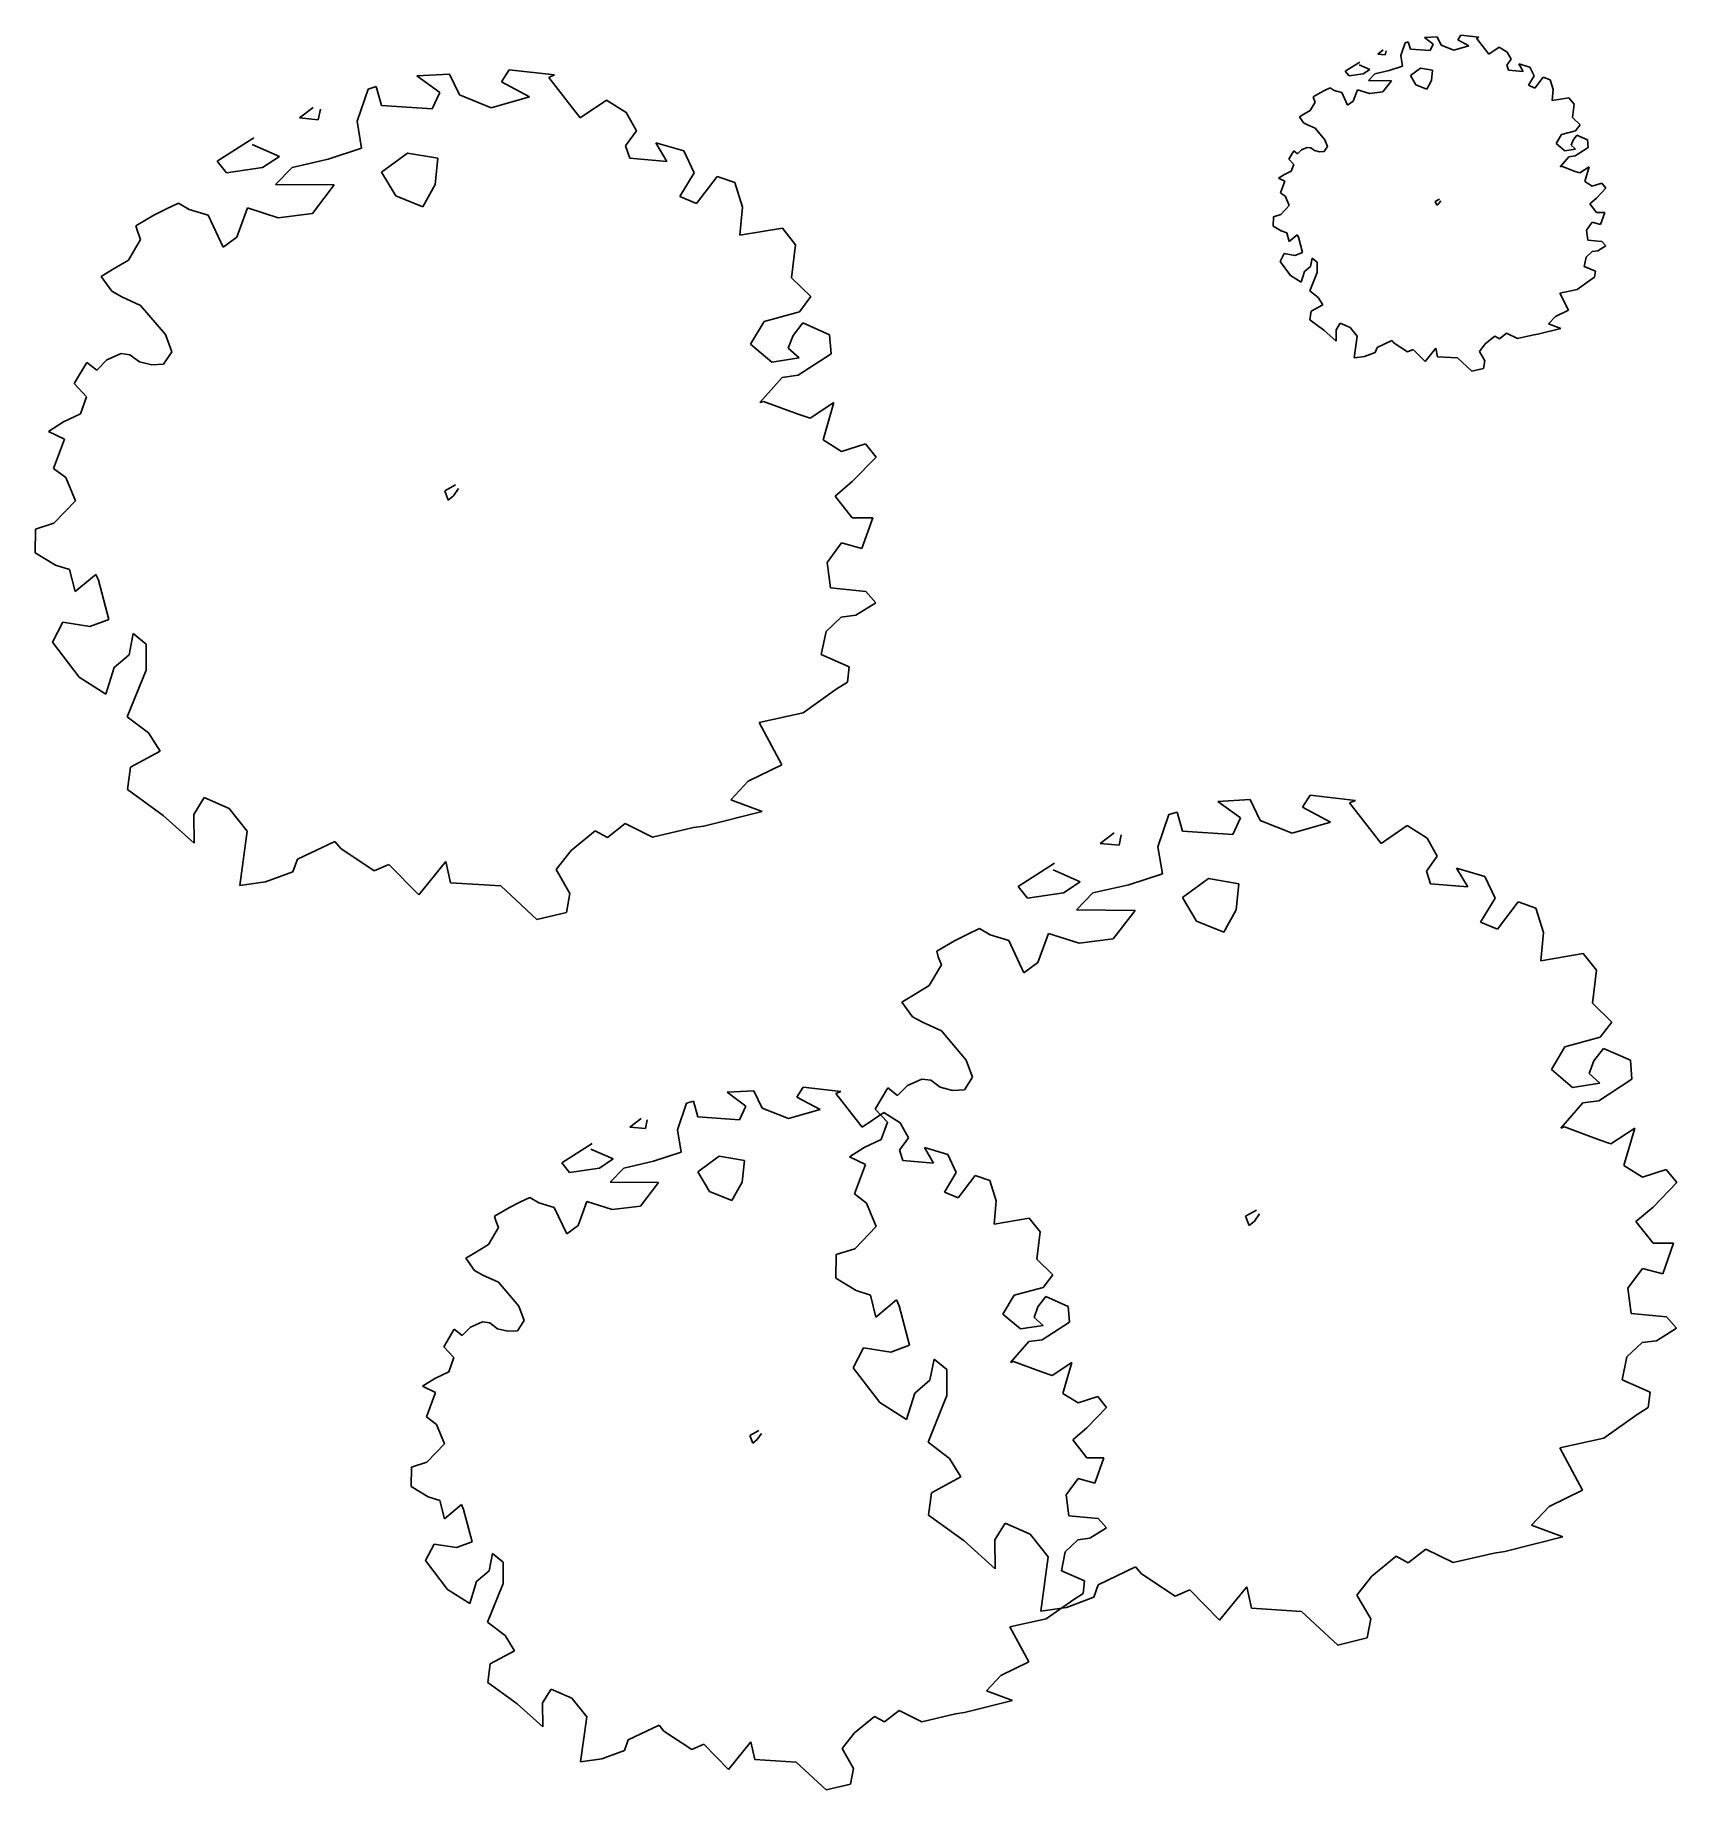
# Model space of a CAD drawing. Extents: x 559.72 to 567.3, y -556.84 to -548.74.
import ezdxf

# ---------------------------------------------------------------- set-up
doc = ezdxf.new("R2010")
doc.units = 0
doc.header["$LTSCALE"] = 2
doc.layers.get('0').update_dxf_attribs({"linetype": 'CONTINUOUS'})

msp = doc.modelspace()

# ---------------------------------------------------------------- linework, layer by layer
at = {"linetype": 'CONTINUOUS'}
for p, q in [((566.0421, -548.7747), (566.0222, -548.8334)), ((566.0572, -548.7702), (566.0421, -548.7747)), ((566.0668, -548.8049), (566.0572, -548.7702)), ((566.1906, -548.7473), (566.1314, -548.7506)), ((566.1314, -548.7506), (566.1728, -548.7808)), ((566.2089, -548.7853), (566.1906, -548.7473)), ((566.2998, -548.7394), (566.2858, -548.7612)), ((566.2858, -548.7612), (566.3369, -548.7887)), ((566.3826, -548.7489), (566.2998, -548.7394)), ((566.3719, -548.7534), (566.3826, -548.7489)), ((566.4294, -548.8273), (566.3719, -548.7534)), ((565.942, -548.8082), (565.9167, -548.8273)), ((565.9167, -548.8273), (565.9512, -548.8306)), ((565.9512, -548.8306), (565.9549, -548.8116)), ((566.0222, -548.8334), (566.0303, -548.8826)), ((566.1588, -548.811), (566.0668, -548.8049)), ((566.1728, -548.7808), (566.1588, -548.811)), ((566.267, -548.8088), (566.2089, -548.7853)), ((566.3369, -548.7887), (566.267, -548.8088)), ((566.4773, -548.7948), (566.4294, -548.8273)), ((566.5133, -548.8177), (566.4773, -548.7948)), ((566.5123, -548.8782), (566.5322, -548.8507)), ((566.5322, -548.8507), (566.5133, -548.8177)), ((561.6318, -548.9191), (561.4822, -548.9276)), ((561.4822, -548.9276), (561.5869, -549.004)), ((561.678, -549.0153), (561.6318, -548.9191)), ((561.9079, -548.8993), (561.8725, -548.9545)), ((562.1173, -548.9234), (561.9079, -548.8993)), ((562.0901, -548.9347), (562.1173, -548.9234)), ((562.2356, -549.1214), (562.0901, -548.9347)), ((565.8334, -548.8636), (565.7667, -548.9061)), ((565.7667, -548.9061), (565.7839, -548.9274)), ((565.7839, -548.9274), (565.8495, -548.9179)), ((565.8802, -548.8977), (565.8307, -548.8759)), ((565.8307, -548.8759), (565.8307, -548.8759)), ((565.8495, -548.9179), (565.8802, -548.8977)), ((565.9033, -548.9179), (565.8732, -548.9486)), ((565.9689, -548.9028), (565.9033, -548.9179)), ((566.0303, -548.8826), (565.9689, -548.9028)), ((566.1142, -548.8916), (566.0668, -548.9263)), ((566.0668, -548.9263), (566.0927, -548.9693)), ((566.1696, -548.9011), (566.1142, -548.8916)), ((566.1647, -548.9486), (566.1696, -548.9011)), ((566.5198, -548.9011), (566.5123, -548.8782)), ((566.5876, -548.9067), (566.5198, -548.9011)), ((566.5671, -548.8726), (566.5876, -548.9067)), ((566.6188, -548.8877), (566.5671, -548.8726)), ((566.6113, -548.971), (566.6376, -548.9274)), ((566.6376, -548.9274), (566.6188, -548.8877)), ((566.6796, -548.9341), (566.6419, -548.9839)), ((566.7119, -548.9453), (566.6796, -548.9341)), ((561.2564, -548.9884), (561.2061, -549.1369)), ((561.2945, -548.9771), (561.2564, -548.9884)), ((561.319, -549.0648), (561.2945, -548.9771)), ((561.5869, -549.004), (561.5516, -549.0804)), ((561.8249, -549.0747), (561.678, -549.0153)), ((561.8725, -548.9545), (562.0017, -549.0238)), ((565.651, -549.0051), (565.6182, -549.0242)), ((565.6741, -548.9934), (565.651, -549.0051)), ((565.6962, -548.9828), (565.6741, -548.9934)), ((565.7155, -548.9945), (565.6962, -548.9828)), ((565.75, -549.0046), (565.7155, -548.9945)), ((565.7774, -549.0633), (565.75, -549.0046)), ((565.8221, -548.9917), (565.8027, -549.0449)), ((565.878, -549.0096), (565.8221, -548.9917)), ((565.8732, -548.9486), (565.9802, -548.9498)), ((565.9404, -549.0018), (565.878, -549.0096)), ((565.9802, -548.9498), (565.9404, -549.0018)), ((566.0927, -548.9693), (566.1422, -548.9895)), ((566.1422, -548.9895), (566.1647, -548.9486)), ((566.6419, -548.9839), (566.6113, -548.971)), ((566.7258, -548.99), (566.7119, -548.9453)), ((566.721, -549.0415), (566.7258, -548.99)), ((561.0035, -549.0733), (560.9396, -549.1214)), ((561.0266, -549.1298), (561.0361, -549.0818)), ((561.5516, -549.0804), (561.319, -549.0648)), ((562.0017, -549.0238), (561.8249, -549.0747)), ((562.3567, -549.0393), (562.2356, -549.1214)), ((562.4478, -549.0973), (562.3567, -549.0393)), ((562.4954, -549.1808), (562.4478, -549.0973)), ((565.6047, -549.0868), (565.5757, -549.1042)), ((565.6268, -549.0493), (565.6047, -549.0868)), ((565.6182, -549.0242), (565.6209, -549.0342)), ((565.6209, -549.0342), (565.6268, -549.0493)), ((565.8027, -549.0449), (565.7774, -549.0633)), ((566.7985, -549.0286), (566.721, -549.0415)), ((566.8227, -549.0588), (566.7985, -549.0286)), ((566.8151, -549.1193), (566.8227, -549.0588)), ((560.9396, -549.1214), (561.0266, -549.1298)), ((561.2061, -549.1369), (561.2265, -549.2614)), ((562.4451, -549.2501), (562.4954, -549.1808)), ((565.5757, -549.1042), (565.5547, -549.117)), ((565.5547, -549.117), (565.5741, -549.1439)), ((565.5741, -549.1439), (565.5924, -549.1539)), ((565.5924, -549.1539), (565.6268, -549.1696)), ((565.6268, -549.1696), (565.672, -549.2228)), ((566.7651, -549.1987), (566.8297, -549.1814)), ((566.8506, -549.1534), (566.8151, -549.1193)), ((566.8297, -549.1814), (566.8506, -549.1534)), ((560.7288, -549.2133), (560.5601, -549.3208)), ((560.722, -549.2444), (560.722, -549.2444)), ((560.8471, -549.2996), (560.722, -549.2444)), ((561.2265, -549.2614), (561.0715, -549.3123)), ((562.4641, -549.308), (562.4451, -549.2501)), ((562.5838, -549.2359), (562.6355, -549.3222)), ((562.7144, -549.2741), (562.5838, -549.2359)), ((565.5913, -549.2574), (565.5649, -549.2692)), ((565.6074, -549.2597), (565.5913, -549.2574)), ((565.6246, -549.2725), (565.6074, -549.2597)), ((565.6838, -549.2541), (565.6687, -549.277)), ((565.672, -549.2228), (565.6838, -549.2541)), ((566.7404, -549.2401), (566.7651, -549.1987)), ((566.7791, -549.2731), (566.7404, -549.2401)), ((566.8178, -549.2244), (566.8092, -549.2474)), ((566.8092, -549.2474), (566.8291, -549.2653)), ((566.8356, -549.2015), (566.8178, -549.2244)), ((566.827, -549.2971), (566.8872, -549.258)), ((566.8845, -549.2233), (566.8356, -549.2015)), ((566.8872, -549.258), (566.8845, -549.2233)), ((560.5601, -549.3208), (560.6036, -549.3745)), ((560.7696, -549.3505), (560.8471, -549.2996)), ((561.0715, -549.3123), (560.9056, -549.3505)), ((561.4387, -549.284), (561.319, -549.3717)), ((561.5788, -549.308), (561.4387, -549.284)), ((561.5665, -549.4282), (561.5788, -549.308)), ((562.6355, -549.3222), (562.4641, -549.308)), ((562.762, -549.3745), (562.7144, -549.2741)), ((565.5289, -549.2737), (565.5057, -549.3123)), ((565.5057, -549.3123), (565.5283, -549.3363)), ((565.5283, -549.3363), (565.517, -549.3676)), ((565.5466, -549.2876), (565.5289, -549.2737)), ((565.5649, -549.2692), (565.5466, -549.2876)), ((565.6472, -549.2781), (565.6246, -549.2725)), ((565.6687, -549.277), (565.6472, -549.2781)), ((566.7576, -549.3469), (566.7979, -549.3011)), ((566.8291, -549.2653), (566.7791, -549.2731)), ((566.7979, -549.3011), (566.827, -549.2971)), ((560.6036, -549.3745), (560.7696, -549.3505)), ((560.9056, -549.3505), (560.8294, -549.4282)), ((561.319, -549.3717), (561.3843, -549.4806)), ((562.6953, -549.4848), (562.762, -549.3745)), ((562.868, -549.3915), (562.7728, -549.5173)), ((562.9496, -549.4198), (562.868, -549.3915)), ((562.985, -549.5329), (562.9496, -549.4198)), ((565.4858, -549.3822), (565.4589, -549.3995)), ((565.4589, -549.3995), (565.488, -549.4135)), ((565.488, -549.4135), (565.4681, -549.4672)), ((565.517, -549.3676), (565.4858, -549.3822)), ((566.764, -549.3447), (566.7576, -549.3469)), ((566.8275, -549.3682), (566.764, -549.3447)), ((566.849, -549.3755), (566.8275, -549.3682)), ((566.8926, -549.3469), (566.849, -549.3755)), ((566.8727, -549.4152), (566.8926, -549.3469)), ((566.9066, -549.4364), (566.8727, -549.4152)), ((566.9502, -549.4225), (566.9066, -549.4364)), ((566.9695, -549.4465), (566.9502, -549.4225)), ((560.8294, -549.4282), (561.1, -549.4311)), ((561.1, -549.4311), (560.9994, -549.5626)), ((561.3843, -549.4806), (561.5094, -549.5315)), ((561.5094, -549.5315), (561.5665, -549.4282)), ((562.7728, -549.5173), (562.6953, -549.4848)), ((565.4681, -549.4672), (565.4901, -549.484)), ((565.4901, -549.484), (565.5079, -549.5265)), ((566.2019, -549.4969), (566.182, -549.508)), ((566.1981, -549.517), (566.2072, -549.5036)), ((566.8948, -549.5176), (566.926, -549.4913)), ((566.926, -549.4913), (566.9695, -549.4465)), ((560.2677, -549.5711), (560.1848, -549.6192)), ((560.3262, -549.5414), (560.2677, -549.5711)), ((560.382, -549.5145), (560.3262, -549.5414)), ((560.4309, -549.5442), (560.382, -549.5145)), ((560.518, -549.5697), (560.4309, -549.5442)), ((560.5873, -549.7182), (560.518, -549.5697)), ((560.7002, -549.5371), (560.6512, -549.6715)), ((560.8416, -549.5824), (560.7002, -549.5371)), ((560.9994, -549.5626), (560.8416, -549.5824)), ((562.9728, -549.663), (562.985, -549.5329)), ((565.4347, -549.578), (565.4342, -549.621)), ((565.4686, -549.5673), (565.4347, -549.578)), ((565.5079, -549.5265), (565.4686, -549.5673)), ((566.182, -549.508), (566.1884, -549.5248)), ((566.1884, -549.5248), (566.1981, -549.517)), ((566.926, -549.5573), (566.8948, -549.5176)), ((566.9636, -549.5573), (566.926, -549.5573)), ((566.9437, -549.6132), (566.9636, -549.5573)), ((560.1848, -549.6192), (560.1916, -549.6446)), ((560.1916, -549.6446), (560.2065, -549.6828)), ((563.1686, -549.6305), (562.9728, -549.663)), ((563.2298, -549.7068), (563.1686, -549.6305)), ((565.4342, -549.621), (565.4713, -549.6434)), ((565.4713, -549.6434), (565.4971, -549.6518)), ((565.4971, -549.6518), (565.5074, -549.6921)), ((565.5074, -549.6921), (565.545, -549.6608)), ((565.545, -549.6608), (565.5499, -549.6714)), ((566.8802, -549.6389), (566.9066, -549.6031)), ((566.8862, -549.6854), (566.8802, -549.6389)), ((566.9066, -549.6031), (566.9437, -549.6132)), ((560.2065, -549.6828), (560.1508, -549.7776)), ((560.6512, -549.6715), (560.5873, -549.7182)), ((563.2108, -549.8596), (563.2298, -549.7068)), ((565.4848, -549.748), (565.4659, -549.7844)), ((565.5343, -549.7559), (565.4848, -549.748)), ((565.5687, -549.743), (565.5343, -549.7559)), ((565.5499, -549.6714), (565.5687, -549.743)), ((566.8781, -549.7648), (566.9061, -549.7385)), ((566.9507, -549.6915), (566.8862, -549.6854)), ((566.9061, -549.7385), (566.9324, -549.7352)), ((566.9324, -549.7352), (566.969, -549.7122)), ((566.969, -549.7122), (566.9507, -549.6915)), ((560.0773, -549.8214), (560.0243, -549.8539)), ((560.1508, -549.7776), (560.0773, -549.8214)), ((565.4659, -549.7844), (565.5143, -549.8482)), ((565.5784, -549.8308), (565.6058, -549.8073)), ((565.6058, -549.8073), (565.6133, -549.7687)), ((565.6133, -549.7687), (565.637, -549.7877)), ((565.637, -549.7877), (565.637, -549.8353)), ((566.8695, -549.8068), (566.8781, -549.7648)), ((566.9206, -549.8291), (566.8695, -549.8068)), ((566.9174, -549.8571), (566.9206, -549.8291)), ((560.0243, -549.8539), (560.0732, -549.9218)), ((563.3005, -549.9458), (563.2108, -549.8596)), ((565.5143, -549.8482), (565.5633, -549.8789)), ((565.5633, -549.8789), (565.5784, -549.8308)), ((565.637, -549.8353), (565.6026, -549.9203)), ((566.8361, -549.9131), (566.8969, -549.87)), ((566.8969, -549.87), (566.9174, -549.8571)), ((560.0732, -549.9218), (560.1195, -549.9473)), ((560.1195, -549.9473), (560.2065, -549.9868)), ((560.2065, -549.9868), (560.3208, -550.1212)), ((563.2475, -550.0165), (563.3005, -549.9458)), ((565.6026, -549.9203), (565.6413, -549.95)), ((565.6623, -549.9835), (565.6085, -550.0126)), ((565.6413, -549.95), (565.6623, -549.9835)), ((566.756, -549.931), (566.8361, -549.9131)), ((566.7974, -550.0081), (566.756, -549.931)), ((563.0217, -550.165), (563.0843, -550.0604)), ((563.0843, -550.0604), (563.2475, -550.0165)), ((563.2624, -550.0675), (563.2176, -550.1254)), ((563.3862, -550.1226), (563.2624, -550.0675)), ((565.6085, -550.0126), (565.6031, -550.0535)), ((565.6031, -550.0535), (565.6682, -550.1004)), ((565.7242, -550.0988), (565.743, -550.068)), ((565.743, -550.068), (565.7887, -550.0881)), ((566.7043, -550.0719), (566.7361, -550.0378)), ((566.7613, -550.0932), (566.7043, -550.0719)), ((566.7361, -550.0378), (566.7974, -550.0081)), ((560.3208, -550.1212), (560.3507, -550.2004)), ((563.2176, -550.1254), (563.1958, -550.1834)), ((563.393, -550.2103), (563.3862, -550.1226)), ((565.6682, -550.1004), (565.7247, -550.1514)), ((565.7247, -550.1514), (565.7242, -550.0988)), ((565.7887, -550.0881), (565.8215, -550.1295)), ((565.8215, -550.1295), (565.8081, -550.2286)), ((565.913, -550.1804), (565.9813, -550.148)), ((565.9813, -550.148), (565.9921, -550.1609)), ((566.4127, -550.1648), (566.4569, -550.1284)), ((566.4569, -550.1284), (566.4789, -550.1407)), ((566.4789, -550.1407), (566.5112, -550.1156)), ((566.5112, -550.1156), (566.5612, -550.1402)), ((566.5612, -550.1402), (566.636, -550.1228)), ((566.636, -550.1228), (566.6554, -550.12)), ((566.6554, -550.12), (566.7613, -550.0932)), ((560.1168, -550.2089), (560.0501, -550.2386)), ((560.1576, -550.2145), (560.1168, -550.2089)), ((560.2011, -550.2471), (560.1576, -550.2145)), ((560.3507, -550.2004), (560.3126, -550.2584)), ((563.1196, -550.2485), (563.0217, -550.165)), ((563.2461, -550.2287), (563.1196, -550.2485)), ((563.1958, -550.1834), (563.2461, -550.2287)), ((563.2407, -550.3093), (563.393, -550.2103)), ((565.8081, -550.2286), (565.8549, -550.2218)), ((565.8549, -550.2218), (565.9049, -550.2034)), ((565.9049, -550.2034), (565.913, -550.1804)), ((565.9921, -550.1609), (566.0534, -550.2017)), ((566.0534, -550.2017), (566.0803, -550.19)), ((566.0803, -550.19), (566.1346, -550.2453)), ((566.1346, -550.2453), (566.1841, -550.1844)), ((566.1841, -550.1844), (566.1927, -550.2235)), ((566.1927, -550.2235), (566.2842, -550.2291)), ((566.2842, -550.2291), (566.3503, -550.2906)), ((566.3853, -550.1995), (566.4127, -550.1648)), ((566.4106, -550.2431), (566.3853, -550.1995)), ((559.959, -550.2499), (559.9005, -550.3475)), ((560.0039, -550.2852), (559.959, -550.2499)), ((560.0501, -550.2386), (560.0039, -550.2852)), ((560.2582, -550.2612), (560.2011, -550.2471)), ((560.3126, -550.2584), (560.2582, -550.2612)), ((563.1672, -550.3192), (563.2407, -550.3093)), ((566.3503, -550.2906), (566.4041, -550.2778)), ((566.4041, -550.2778), (566.4106, -550.2431)), ((559.9005, -550.3475), (559.9576, -550.4083)), ((563.0652, -550.4352), (563.1672, -550.3192)), ((559.9576, -550.4083), (559.9291, -550.4875)), ((563.0816, -550.4295), (563.0652, -550.4352)), ((563.242, -550.4889), (563.0816, -550.4295)), ((563.4066, -550.4352), (563.2964, -550.5073)), ((563.3563, -550.6077), (563.4066, -550.4352)), ((559.8502, -550.5242), (559.7822, -550.5681)), ((559.9291, -550.4875), (559.8502, -550.5242)), ((563.2964, -550.5073), (563.242, -550.4889)), ((559.7822, -550.5681), (559.8556, -550.6034)), ((559.8556, -550.6034), (559.8053, -550.7392)), ((563.442, -550.6614), (563.3563, -550.6077)), ((563.5521, -550.6261), (563.442, -550.6614)), ((563.6011, -550.6869), (563.5521, -550.6261)), ((563.4909, -550.8), (563.6011, -550.6869)), ((559.8053, -550.7392), (559.8611, -550.7816)), ((559.8611, -550.7816), (559.906, -550.8891)), ((563.412, -550.8665), (563.4909, -550.8)), ((561.6604, -550.8142), (561.61, -550.8424)), ((561.61, -550.8424), (561.6264, -550.8849)), ((561.6264, -550.8849), (561.6508, -550.8651)), ((561.6508, -550.8651), (561.674, -550.8311)), ((563.4909, -550.9669), (563.412, -550.8665)), ((559.906, -550.8891), (559.8067, -550.9923)), ((559.721, -551.0192), (559.7196, -551.1281)), ((559.8067, -550.9923), (559.721, -551.0192)), ((563.5861, -550.9669), (563.4909, -550.9669)), ((563.5358, -551.1083), (563.5861, -550.9669)), ((563.3753, -551.1734), (563.442, -551.0828)), ((563.442, -551.0828), (563.5358, -551.1083)), ((559.7196, -551.1281), (559.8135, -551.1847)), ((559.8135, -551.1847), (559.8788, -551.2059)), ((559.8788, -551.2059), (559.9046, -551.3077)), ((563.3903, -551.2907), (563.3753, -551.1734)), ((559.9046, -551.3077), (559.9998, -551.2285)), ((559.9998, -551.2285), (560.012, -551.2554)), ((560.012, -551.2554), (560.0596, -551.4364)), ((563.5535, -551.3063), (563.3903, -551.2907)), ((563.5072, -551.4166), (563.5997, -551.3586)), ((563.5997, -551.3586), (563.5535, -551.3063)), ((559.8475, -551.4491), (559.7999, -551.541)), ((559.9726, -551.4689), (559.8475, -551.4491)), ((560.0596, -551.4364), (559.9726, -551.4689)), ((563.3699, -551.4916), (563.4406, -551.4251)), ((563.4406, -551.4251), (563.5072, -551.4166)), ((560.1535, -551.599), (560.1725, -551.5015)), ((560.1725, -551.5015), (560.2324, -551.5495)), ((563.3481, -551.5976), (563.3699, -551.4916)), ((559.7999, -551.541), (559.9223, -551.7023)), ((560.0841, -551.6584), (560.1535, -551.599)), ((560.2324, -551.5495), (560.2324, -551.6697)), ((563.4773, -551.6542), (563.3481, -551.5976)), ((560.046, -551.78), (560.0841, -551.6584)), ((560.2324, -551.6697), (560.1453, -551.8847)), ((563.4692, -551.7249), (563.4773, -551.6542)), ((559.9223, -551.7023), (560.046, -551.78)), ((563.2638, -551.8663), (563.4175, -551.7574)), ((563.4175, -551.7574), (563.4692, -551.7249)), ((560.1453, -551.8847), (560.2432, -551.9596)), ((563.0612, -551.9116), (563.2638, -551.8663)), ((563.1659, -552.1067), (563.0612, -551.9116)), ((560.2432, -551.9596), (560.2963, -552.0445)), ((560.2963, -552.0445), (560.1603, -552.118)), ((560.1603, -552.118), (560.1467, -552.2213)), ((563.0108, -552.1817), (563.1659, -552.1067)), ((560.1467, -552.2213), (560.3112, -552.3401)), ((560.4527, -552.3358), (560.5003, -552.258)), ((560.5003, -552.258), (560.6159, -552.309)), ((562.9306, -552.2679), (563.0108, -552.1817)), ((565.6038, -552.2471), (565.5684, -552.3022)), ((565.8132, -552.2711), (565.6038, -552.2471)), ((560.3112, -552.3401), (560.454, -552.4688)), ((560.454, -552.4688), (560.4527, -552.3358)), ((560.6159, -552.309), (560.6988, -552.4136)), ((562.8068, -552.3896), (563.0748, -552.3217)), ((563.0748, -552.3217), (562.9306, -552.2679)), ((564.9524, -552.3362), (564.902, -552.4847)), ((564.9904, -552.3249), (564.9524, -552.3362)), ((565.0149, -552.4125), (564.9904, -552.3249)), ((565.3277, -552.2669), (565.1781, -552.2754)), ((565.1781, -552.2754), (565.2828, -552.3517)), ((565.374, -552.363), (565.3277, -552.2669)), ((565.5684, -552.3022), (565.6976, -552.3715)), ((565.786, -552.2824), (565.8132, -552.2711)), ((565.9316, -552.4691), (565.786, -552.2824)), ((560.6988, -552.4136), (560.6648, -552.6639)), ((562.1935, -552.5027), (562.305, -552.4108)), ((562.305, -552.4108), (562.3608, -552.4419)), ((562.3608, -552.4419), (562.4424, -552.3783)), ((562.4424, -552.3783), (562.5688, -552.4405)), ((562.5688, -552.4405), (562.7579, -552.3966)), ((562.7579, -552.3966), (562.8068, -552.3896)), ((564.6994, -552.421), (564.6355, -552.4691)), ((565.2475, -552.4281), (565.0149, -552.4125)), ((565.2828, -552.3517), (565.2475, -552.4281)), ((565.5208, -552.4224), (565.374, -552.363)), ((565.6976, -552.3715), (565.5208, -552.4224)), ((566.0526, -552.3871), (565.9316, -552.4691)), ((566.1437, -552.4451), (566.0526, -552.3871)), ((560.93, -552.5423), (561.1028, -552.4603)), ((561.1028, -552.4603), (561.13, -552.4928)), ((561.13, -552.4928), (561.285, -552.596)), ((564.6355, -552.4691), (564.7225, -552.4776)), ((564.7225, -552.4776), (564.732, -552.4295)), ((564.902, -552.4847), (564.9224, -552.6091)), ((566.1913, -552.5285), (566.1437, -552.4451)), ((560.9096, -552.6003), (560.93, -552.5423)), ((561.285, -552.596), (561.353, -552.5663)), ((561.353, -552.5663), (561.4904, -552.7063)), ((561.4904, -552.7063), (561.6155, -552.5522)), ((561.6155, -552.5522), (561.6372, -552.6512)), ((562.1241, -552.5904), (562.1935, -552.5027)), ((564.4247, -552.561), (564.256, -552.6685)), ((566.141, -552.5978), (566.1913, -552.5285)), ((560.6648, -552.6639), (560.7832, -552.647)), ((560.7832, -552.647), (560.9096, -552.6003)), ((561.6372, -552.6512), (561.8684, -552.6653)), ((562.188, -552.7007), (562.1241, -552.5904)), ((564.4179, -552.5921), (564.4179, -552.5921)), ((564.543, -552.6473), (564.4179, -552.5921)), ((564.4655, -552.6982), (564.543, -552.6473)), ((564.7674, -552.66), (564.6015, -552.6982)), ((564.9224, -552.6091), (564.7674, -552.66)), ((565.1346, -552.6317), (565.0149, -552.7194)), ((565.2747, -552.6558), (565.1346, -552.6317)), ((565.2624, -552.776), (565.2747, -552.6558)), ((566.16, -552.6558), (566.141, -552.5978)), ((566.3314, -552.6699), (566.16, -552.6558)), ((566.2797, -552.5836), (566.3314, -552.6699)), ((566.4103, -552.6218), (566.2797, -552.5836)), ((566.4579, -552.7222), (566.4103, -552.6218)), ((561.8684, -552.6653), (562.0357, -552.8209)), ((562.1717, -552.7884), (562.188, -552.7007)), ((564.256, -552.6685), (564.2996, -552.7222)), ((564.2996, -552.7222), (564.4655, -552.6982)), ((564.6015, -552.6982), (564.5253, -552.776)), ((565.0149, -552.7194), (565.0802, -552.8283)), ((566.3912, -552.8326), (566.4579, -552.7222)), ((566.564, -552.7392), (566.4688, -552.8651)), ((566.6456, -552.7675), (566.564, -552.7392)), ((562.0357, -552.8209), (562.1717, -552.7884)), ((564.5253, -552.776), (564.796, -552.7788)), ((564.796, -552.7788), (564.6953, -552.9103)), ((565.2053, -552.8792), (565.2624, -552.776)), ((566.6809, -552.8806), (566.6456, -552.7675)), ((564.0221, -552.8891), (563.9636, -552.9188)), ((564.0779, -552.8622), (564.0221, -552.8891)), ((564.1268, -552.8919), (564.0779, -552.8622)), ((564.2139, -552.9174), (564.1268, -552.8919)), ((564.3961, -552.8849), (564.3472, -553.0192)), ((564.5376, -552.9301), (564.3961, -552.8849)), ((565.0802, -552.8283), (565.2053, -552.8792)), ((566.4688, -552.8651), (566.3912, -552.8326)), ((566.6687, -553.0107), (566.6809, -552.8806)), ((563.9636, -552.9188), (563.8807, -552.9669)), ((563.8807, -552.9669), (563.8875, -552.9924)), ((564.2832, -553.0659), (564.2139, -552.9174)), ((564.6953, -552.9103), (564.5376, -552.9301)), ((566.8645, -552.9782), (566.6687, -553.0107)), ((566.9257, -553.0546), (566.8645, -552.9782)), ((563.9024, -553.0305), (563.8467, -553.1253)), ((563.8875, -552.9924), (563.9024, -553.0305)), ((564.3472, -553.0192), (564.2832, -553.0659)), ((566.9067, -553.2073), (566.9257, -553.0546)), ((563.8467, -553.1253), (563.7732, -553.1691)), ((563.7732, -553.1691), (563.7202, -553.2017)), ((563.7202, -553.2017), (563.7692, -553.2695)), ((566.9964, -553.2936), (566.9067, -553.2073)), ((563.7692, -553.2695), (563.8154, -553.295)), ((563.8154, -553.295), (563.9024, -553.3346)), ((566.9434, -553.3643), (566.9964, -553.2936)), ((563.9024, -553.3346), (564.0167, -553.4689)), ((566.7802, -553.4081), (566.9434, -553.3643)), ((564.0167, -553.4689), (564.0466, -553.5481)), ((566.7176, -553.5128), (566.7802, -553.4081)), ((566.9135, -553.4732), (566.8917, -553.5312)), ((566.9584, -553.4152), (566.9135, -553.4732)), ((567.0821, -553.4704), (566.9584, -553.4152)), ((567.0889, -553.558), (567.0821, -553.4704)), ((564.0466, -553.5481), (564.0085, -553.6061)), ((566.8156, -553.5962), (566.7176, -553.5128)), ((566.8917, -553.5312), (566.942, -553.5764)), ((563.0369, -553.611), (562.9132, -553.618)), ((562.9132, -553.618), (562.9998, -553.6812)), ((563.0751, -553.6905), (563.0369, -553.611)), ((563.2652, -553.5947), (563.2359, -553.6403)), ((563.4383, -553.6145), (563.2652, -553.5947)), ((563.4158, -553.6239), (563.4383, -553.6145)), ((563.5361, -553.7782), (563.4158, -553.6239)), ((563.6549, -553.5976), (563.5964, -553.6952)), ((563.6998, -553.633), (563.6549, -553.5976)), ((563.746, -553.5863), (563.6998, -553.633)), ((563.8127, -553.5566), (563.746, -553.5863)), ((563.8535, -553.5623), (563.8127, -553.5566)), ((563.897, -553.5948), (563.8535, -553.5623)), ((563.9541, -553.6089), (563.897, -553.5948)), ((564.0085, -553.6061), (563.9541, -553.6089)), ((566.942, -553.5764), (566.8156, -553.5962)), ((566.9366, -553.657), (567.0889, -553.558)), ((562.7265, -553.6683), (562.6849, -553.7911)), ((562.758, -553.659), (562.7265, -553.6683)), ((562.7783, -553.7315), (562.758, -553.659)), ((562.9998, -553.6812), (562.9705, -553.7443)), ((563.1966, -553.7396), (563.0751, -553.6905)), ((563.3427, -553.6976), (563.1966, -553.7396)), ((563.2359, -553.6403), (563.3427, -553.6976)), ((563.6362, -553.7104), (563.5361, -553.7782)), ((563.5964, -553.6952), (563.6536, -553.756)), ((563.7116, -553.7584), (563.6362, -553.7104)), ((566.7612, -553.7829), (566.8632, -553.6669)), ((566.8632, -553.6669), (566.9366, -553.657)), ((562.5174, -553.7385), (562.4645, -553.7782)), ((562.4645, -553.7782), (562.5365, -553.7852)), ((562.5365, -553.7852), (562.5444, -553.7455)), ((562.6849, -553.7911), (562.7018, -553.894)), ((562.9705, -553.7443), (562.7783, -553.7315)), ((563.6536, -553.756), (563.625, -553.8352)), ((563.7509, -553.8273), (563.7116, -553.7584)), ((566.7775, -553.7772), (566.7612, -553.7829)), ((566.938, -553.8366), (566.7775, -553.7772)), ((567.1025, -553.7829), (566.9924, -553.855)), ((567.0522, -553.9554), (567.1025, -553.7829)), ((562.2902, -553.8542), (562.1508, -553.9431)), ((563.5461, -553.872), (563.4781, -553.9158)), ((563.625, -553.8352), (563.5461, -553.872)), ((563.7093, -553.8846), (563.7509, -553.8273)), ((563.824, -553.8729), (563.8667, -553.9443)), ((563.932, -553.9045), (563.824, -553.8729)), ((566.9924, -553.855), (566.938, -553.8366)), ((562.1508, -553.9431), (562.1868, -553.9875)), ((562.2846, -553.88), (562.2846, -553.88)), ((562.3881, -553.9256), (562.2846, -553.88)), ((562.324, -553.9677), (562.3881, -553.9256)), ((562.5736, -553.9361), (562.4364, -553.9677)), ((562.7018, -553.894), (562.5736, -553.9361)), ((562.8772, -553.9127), (562.7783, -553.9852)), ((562.993, -553.9326), (562.8772, -553.9127)), ((562.9829, -554.032), (562.993, -553.9326)), ((563.4781, -553.9158), (563.5516, -553.9512)), ((563.5516, -553.9512), (563.5012, -554.0869)), ((563.7251, -553.9326), (563.7093, -553.8846)), ((563.8667, -553.9443), (563.7251, -553.9326)), ((563.9713, -553.9875), (563.932, -553.9045)), ((567.1379, -554.0092), (567.0522, -553.9554)), ((562.1868, -553.9875), (562.324, -553.9677)), ((562.4364, -553.9677), (562.3734, -554.032)), ((562.3734, -554.032), (562.5972, -554.0343)), ((562.5972, -554.0343), (562.514, -554.143)), ((562.7783, -553.9852), (562.8322, -554.0752)), ((562.9357, -554.1173), (562.9829, -554.032)), ((563.9162, -554.0787), (563.9713, -553.9875)), ((564.059, -554.0016), (563.9803, -554.1056)), ((564.1265, -554.0249), (564.059, -554.0016)), ((564.1557, -554.1185), (564.1265, -554.0249)), ((567.248, -553.9738), (567.1379, -554.0092)), ((567.1868, -554.1478), (567.297, -554.0346)), ((567.297, -554.0346), (567.248, -553.9738)), ((562.0035, -554.1033), (561.9574, -554.1255)), ((562.044, -554.1278), (562.0035, -554.1033)), ((562.2666, -554.122), (562.2261, -554.2331)), ((562.3836, -554.1594), (562.2666, -554.122)), ((562.8322, -554.0752), (562.9357, -554.1173)), ((563.5012, -554.0869), (563.557, -554.1294)), ((563.9803, -554.1056), (563.9162, -554.0787)), ((564.1456, -554.2261), (564.1557, -554.1185)), ((561.909, -554.1501), (561.8404, -554.1898)), ((561.8404, -554.1898), (561.8461, -554.2109)), ((561.9574, -554.1255), (561.909, -554.1501)), ((562.1159, -554.1489), (562.044, -554.1278)), ((562.1733, -554.2717), (562.1159, -554.1489)), ((562.514, -554.143), (562.3836, -554.1594)), ((563.557, -554.1294), (563.6019, -554.2368)), ((564.3075, -554.1992), (564.1456, -554.2261)), ((564.3581, -554.2623), (564.3075, -554.1992)), ((565.3563, -554.1619), (565.306, -554.1902)), ((565.306, -554.1902), (565.3223, -554.2326)), ((565.3468, -554.2128), (565.3699, -554.1789)), ((567.108, -554.2142), (567.1868, -554.1478)), ((561.8584, -554.2424), (561.8123, -554.3208)), ((561.8461, -554.2109), (561.8584, -554.2424)), ((562.2261, -554.2331), (562.1733, -554.2717)), ((563.6019, -554.2368), (563.5026, -554.3401)), ((564.3424, -554.3886), (564.3581, -554.2623)), ((565.3223, -554.2326), (565.3468, -554.2128)), ((567.1868, -554.3146), (567.108, -554.2142)), ((561.7516, -554.357), (561.7078, -554.3839)), ((561.8123, -554.3208), (561.7516, -554.357)), ((563.5026, -554.3401), (563.4169, -554.367)), ((567.282, -554.3146), (567.1868, -554.3146)), ((567.2317, -554.456), (567.282, -554.3146)), ((561.7078, -554.3839), (561.7482, -554.44)), ((561.7482, -554.44), (561.7865, -554.4611)), ((563.4169, -554.367), (563.4156, -554.4758)), ((564.4166, -554.4599), (564.3424, -554.3886)), ((567.0712, -554.5211), (567.1379, -554.4306)), ((567.1379, -554.4306), (567.2317, -554.456)), ((561.7865, -554.4611), (561.8584, -554.4938)), ((561.8584, -554.4938), (561.9529, -554.6049)), ((563.4156, -554.4758), (563.5094, -554.5324)), ((564.2378, -554.5546), (564.3728, -554.5184)), ((564.3728, -554.5184), (564.4166, -554.4599)), ((567.0862, -554.6385), (567.0712, -554.5211)), ((561.9529, -554.6049), (561.9776, -554.6704)), ((563.5094, -554.5324), (563.5747, -554.5536)), ((563.5747, -554.5536), (563.6005, -554.6555)), ((563.6005, -554.6555), (563.6957, -554.5763)), ((563.6957, -554.5763), (563.708, -554.6031)), ((563.708, -554.6031), (563.7556, -554.7841)), ((564.1861, -554.6412), (564.2378, -554.5546)), ((564.3851, -554.5605), (564.348, -554.6084)), ((564.4875, -554.6061), (564.3851, -554.5605)), ((564.4931, -554.6786), (564.4875, -554.6061)), ((561.7842, -554.6774), (561.7291, -554.702)), ((561.818, -554.6821), (561.7842, -554.6774)), ((561.8539, -554.709), (561.818, -554.6821)), ((561.9776, -554.6704), (561.9461, -554.7183)), ((564.2671, -554.7101), (564.1861, -554.6412)), ((564.348, -554.6084), (564.33, -554.6564)), ((564.33, -554.6564), (564.3716, -554.6938)), ((564.3671, -554.7604), (564.4931, -554.6786)), ((567.2494, -554.654), (567.0862, -554.6385)), ((567.2956, -554.7064), (567.2494, -554.654)), ((561.6538, -554.7113), (561.6054, -554.792)), ((561.6909, -554.7405), (561.6538, -554.7113)), ((561.7291, -554.702), (561.6909, -554.7405)), ((561.9012, -554.7207), (561.8539, -554.709)), ((561.9461, -554.7183), (561.9012, -554.7207)), ((564.2221, -554.8645), (564.3064, -554.7686)), ((564.3716, -554.6938), (564.2671, -554.7101)), ((564.3064, -554.7686), (564.3671, -554.7604)), ((567.1365, -554.7728), (567.2032, -554.7643)), ((567.2032, -554.7643), (567.2956, -554.7064)), ((561.6054, -554.792), (561.6527, -554.8423)), ((561.6527, -554.8423), (561.629, -554.9078)), ((563.5434, -554.7969), (563.4958, -554.8888)), ((563.6685, -554.8167), (563.5434, -554.7969)), ((563.7556, -554.7841), (563.6685, -554.8167)), ((563.8494, -554.9468), (563.8684, -554.8492)), ((563.8684, -554.8492), (563.9283, -554.8973)), ((567.044, -554.9454), (567.0658, -554.8393)), ((567.0658, -554.8393), (567.1365, -554.7728)), ((561.629, -554.9078), (561.5638, -554.9382)), ((563.4958, -554.8888), (563.6182, -555.05)), ((563.9283, -554.8973), (563.9283, -555.0175)), ((564.2356, -554.8598), (564.2221, -554.8645)), ((564.3683, -554.9089), (564.2356, -554.8598)), ((564.4132, -554.9241), (564.3683, -554.9089)), ((564.5043, -554.8645), (564.4132, -554.9241)), ((564.4627, -555.0071), (564.5043, -554.8645)), ((561.5638, -554.9382), (561.5076, -554.9744)), ((561.5076, -554.9744), (561.5683, -555.0036)), ((561.5683, -555.0036), (561.5267, -555.1159)), ((563.742, -555.1278), (563.78, -555.0062)), ((563.78, -555.0062), (563.8494, -554.9468)), ((564.5336, -555.0516), (564.4627, -555.0071)), ((567.1732, -555.0019), (567.044, -554.9454)), ((567.1651, -555.0726), (567.1732, -555.0019)), ((563.6182, -555.05), (563.742, -555.1278)), ((563.9283, -555.0175), (563.8412, -555.2324)), ((564.6246, -555.0223), (564.5336, -555.0516)), ((564.574, -555.1662), (564.6651, -555.0726)), ((564.6651, -555.0726), (564.6246, -555.0223)), ((567.1134, -555.1052), (567.1651, -555.0726)), ((561.5267, -555.1159), (561.5728, -555.151)), ((561.5728, -555.151), (561.6099, -555.2398)), ((564.5088, -555.2211), (564.574, -555.1662)), ((566.9597, -555.2141), (567.1134, -555.1052)), ((561.6099, -555.2398), (561.5278, -555.3252)), ((563.0605, -555.1779), (563.0189, -555.2013)), ((563.0189, -555.2013), (563.0324, -555.2363)), ((563.0324, -555.2363), (563.0526, -555.22)), ((563.0526, -555.22), (563.0717, -555.1919)), ((563.8412, -555.2324), (563.9392, -555.3074)), ((564.574, -555.3041), (564.5088, -555.2211)), ((566.7571, -555.2593), (566.9597, -555.2141)), ((561.5278, -555.3252), (561.457, -555.3474)), ((563.9392, -555.3074), (563.9922, -555.3922)), ((564.6528, -555.3041), (564.574, -555.3041)), ((564.6111, -555.4211), (564.6528, -555.3041)), ((566.8618, -555.4545), (566.7571, -555.2593)), ((561.457, -555.3474), (561.4559, -555.4374)), ((563.9922, -555.3922), (563.8562, -555.4658)), ((564.4785, -555.4749), (564.5336, -555.4)), ((564.5336, -555.4), (564.6111, -555.4211)), ((561.4559, -555.4374), (561.5335, -555.4842)), ((561.5335, -555.4842), (561.5874, -555.5018)), ((563.8562, -555.4658), (563.8426, -555.569)), ((564.4908, -555.5719), (564.4785, -555.4749)), ((566.7068, -555.5294), (566.8618, -555.4545)), ((561.5874, -555.5018), (561.6088, -555.5859)), ((561.6088, -555.5859), (561.6875, -555.5205)), ((561.6875, -555.5205), (561.6976, -555.5427)), ((561.6976, -555.5427), (561.737, -555.6923)), ((563.8426, -555.569), (564.0072, -555.6878)), ((564.6258, -555.5848), (564.4908, -555.5719)), ((566.6265, -555.6157), (566.7068, -555.5294)), ((564.1486, -555.6836), (564.1962, -555.6058)), ((564.1962, -555.6058), (564.3118, -555.6567)), ((564.3118, -555.6567), (564.3948, -555.7613)), ((564.5875, -555.676), (564.664, -555.628)), ((564.664, -555.628), (564.6258, -555.5848)), ((566.7707, -555.6694), (566.6265, -555.6157)), ((561.5616, -555.7029), (561.5222, -555.7789)), ((561.665, -555.7192), (561.5616, -555.7029)), ((561.737, -555.6923), (561.665, -555.7192)), ((564.0072, -555.6878), (564.15, -555.8165)), ((564.15, -555.8165), (564.1486, -555.6836)), ((564.456, -555.8256), (564.474, -555.738)), ((564.474, -555.738), (564.5324, -555.683)), ((564.5324, -555.683), (564.5875, -555.676)), ((566.0567, -555.7896), (566.1383, -555.726)), ((566.1383, -555.726), (566.2648, -555.7882)), ((566.4538, -555.7444), (566.5028, -555.7373)), ((566.5028, -555.7373), (566.7707, -555.6694)), ((561.5222, -555.7789), (561.6234, -555.9122)), ((561.8146, -555.8268), (561.8303, -555.7461)), ((561.8303, -555.7461), (561.8798, -555.7859)), ((561.8798, -555.7859), (561.8798, -555.8853)), ((564.3948, -555.7613), (564.3608, -556.0117)), ((564.626, -555.89), (564.7987, -555.808)), ((564.7987, -555.808), (564.8259, -555.8405)), ((565.8894, -555.8504), (566.0009, -555.7585)), ((566.0009, -555.7585), (566.0567, -555.7896)), ((566.2648, -555.7882), (566.4538, -555.7444)), ((561.7257, -555.9765), (561.7572, -555.8759)), ((561.7572, -555.8759), (561.8146, -555.8268)), ((561.8798, -555.8853), (561.8078, -556.063)), ((564.5628, -555.8724), (564.456, -555.8256)), ((564.556, -555.9309), (564.5628, -555.8724)), ((564.6056, -555.948), (564.626, -555.89)), ((564.8259, -555.8405), (564.9809, -555.9438)), ((565.1863, -556.0541), (565.3114, -555.8999)), ((565.3114, -555.8999), (565.3332, -555.9989)), ((565.82, -555.9381), (565.8894, -555.8504)), ((561.6234, -555.9122), (561.7257, -555.9765)), ((564.3863, -556.0478), (564.5133, -555.9578)), ((564.4791, -555.9947), (564.6056, -555.948)), ((564.5133, -555.9578), (564.556, -555.9309)), ((564.9809, -555.9438), (565.0489, -555.9141)), ((565.0489, -555.9141), (565.1863, -556.0541)), ((565.884, -556.0484), (565.82, -555.9381)), ((561.8078, -556.063), (561.8888, -556.125)), ((564.2187, -556.0852), (564.3863, -556.0478)), ((564.3608, -556.0117), (564.4791, -555.9947)), ((565.3332, -555.9989), (565.5644, -556.0131)), ((565.5644, -556.0131), (565.7316, -556.1686)), ((565.8676, -556.1361), (565.884, -556.0484)), ((561.8888, -556.125), (561.9327, -556.1951)), ((564.3053, -556.2466), (564.2187, -556.0852)), ((565.7316, -556.1686), (565.8676, -556.1361)), ((561.9327, -556.1951), (561.8202, -556.2559)), ((561.8202, -556.2559), (561.809, -556.3413)), ((564.1771, -556.3086), (564.3053, -556.2466)), ((561.809, -556.3413), (561.945, -556.4395)), ((562.062, -556.436), (562.1013, -556.3717)), ((562.1013, -556.3717), (562.1969, -556.4138)), ((564.1108, -556.3799), (564.1771, -556.3086)), ((564.23, -556.4243), (564.1108, -556.3799)), ((561.945, -556.4395), (562.0631, -556.5459)), ((562.0631, -556.5459), (562.062, -556.436)), ((562.1969, -556.4138), (562.2655, -556.5003)), ((564.0084, -556.4804), (564.23, -556.4243)), ((562.2655, -556.5003), (562.2374, -556.7073)), ((562.4567, -556.6067), (562.5995, -556.5389)), ((562.5995, -556.5389), (562.622, -556.5658)), ((563.5013, -556.574), (563.5935, -556.498)), ((563.5935, -556.498), (563.6396, -556.5237)), ((563.6396, -556.5237), (563.7071, -556.4711)), ((563.7071, -556.4711), (563.8116, -556.5225)), ((563.8116, -556.5225), (563.9679, -556.4863)), ((563.9679, -556.4863), (564.0084, -556.4804)), ((562.4398, -556.6547), (562.4567, -556.6067)), ((562.622, -556.5658), (562.7501, -556.6512)), ((562.7501, -556.6512), (562.8064, -556.6266)), ((562.8064, -556.6266), (562.9199, -556.7424)), ((562.9199, -556.7424), (563.0234, -556.6149)), ((563.0234, -556.6149), (563.0414, -556.6968)), ((563.4439, -556.6465), (563.5013, -556.574)), ((562.2374, -556.7073), (562.3352, -556.6933)), ((562.3352, -556.6933), (562.4398, -556.6547)), ((563.0414, -556.6968), (563.2325, -556.7085)), ((563.2325, -556.7085), (563.3708, -556.8371)), ((563.4968, -556.7377), (563.4439, -556.6465)), ((563.4833, -556.8102), (563.4968, -556.7377)), ((563.3708, -556.8371), (563.4833, -556.8102))]:
    msp.add_line(p, q, dxfattribs=at)

doc.saveas('drawing.dxf')
